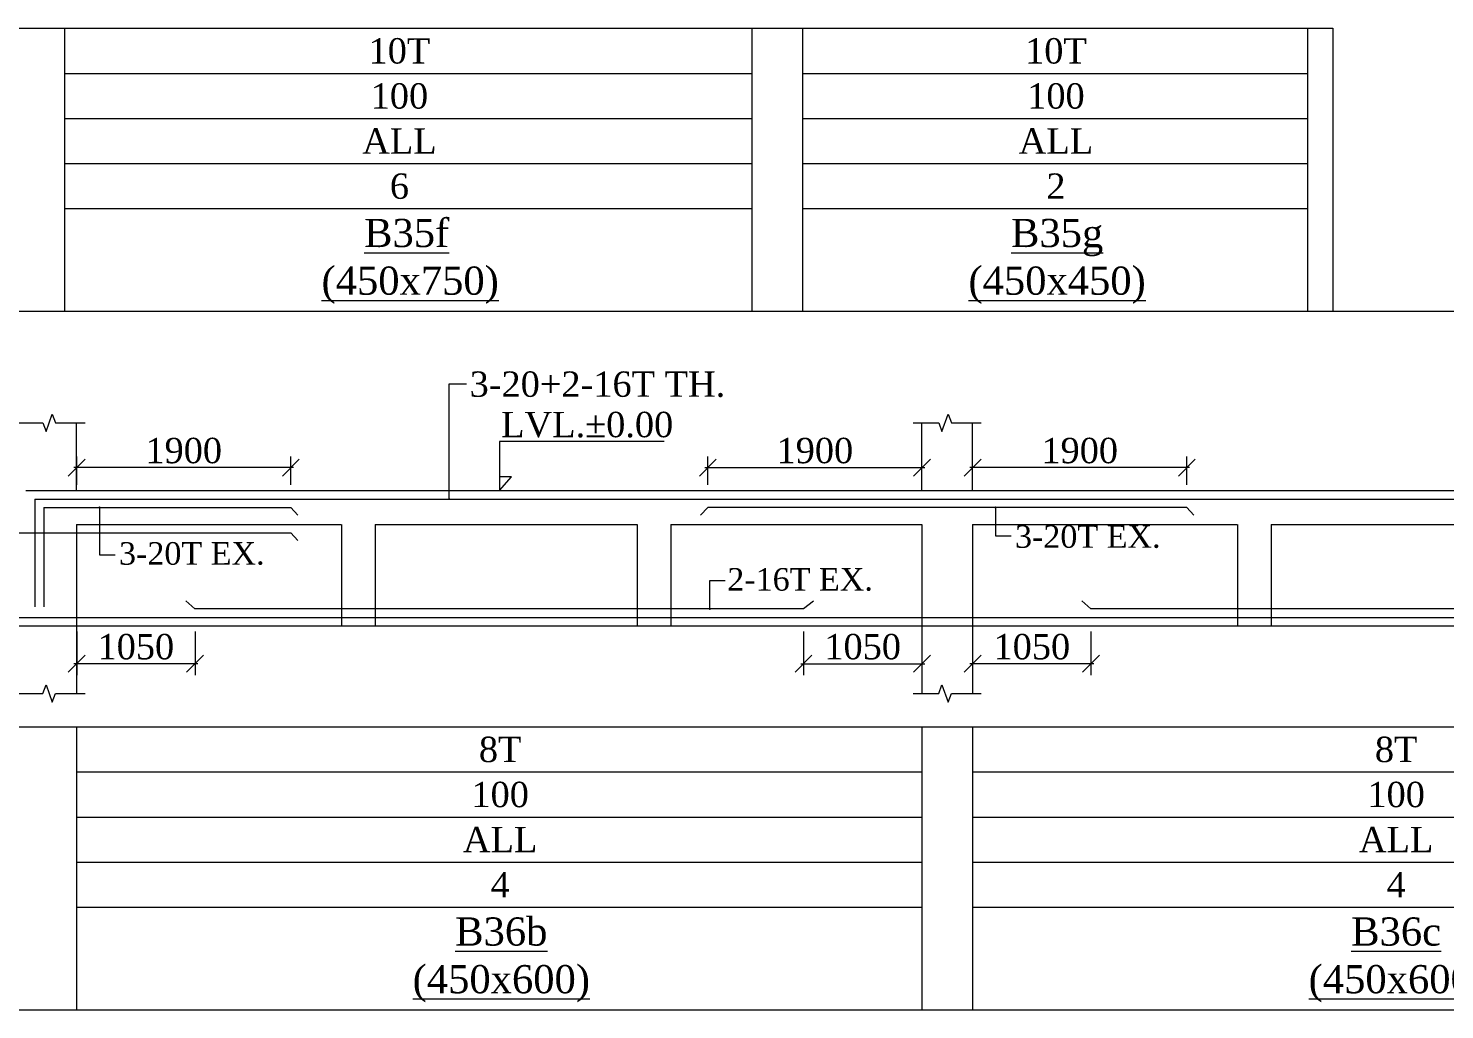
# Model space of a CAD drawing. Header units: millimetres. Extents: x 9781889 to 10654170, y -7832723 to -7608561.
# Drawn here: x 10094307 to 10106874, y -7779480 to -7770773 of the extents above; entities that cross this region are included whole.
import ezdxf
from ezdxf.enums import TextEntityAlignment as Align

# ---------------------------------------------------------------- set-up
doc = ezdxf.new("R2010")
doc.units = ezdxf.units.MM
doc.header["$LTSCALE"] = 10
doc.header["$PDMODE"] = 3
doc.linetypes.add('HIDDEN', pattern=[0.375, 0.25, -0.125])
for name, color, linetype, lineweight in [('LVL', 3, 'Continuous', 0), ('S-CUT OUT LINE', 9, 'Continuous', 0), ('S-DIM L.S.', 7, 'Continuous', 0), ('S-L.S.SECTION', 5, 'Continuous', 0), ('S-L.S.SLAB LINE', 252, 'HIDDEN', 0), ('S-L.S.STEEL', 1, 'Continuous', 9), ('S-SECTION MARK', 7, 'Continuous', 0), ('S-SHEET', 251, 'Continuous', 0), ('S-TEXT', 7, 'Continuous', 0), ('S-TEXT L.S. BEAM NO.', 30, 'Continuous', 0), ('S-TEXT. L.S.', 7, 'Continuous', 0)]:
    doc.layers.add(name, color=color, linetype=linetype, lineweight=lineweight)
doc.styles.add('135', font='arial.ttf', dxfattribs={"width": 0.8, "height": 135})
doc.styles.get("Standard").update_dxf_attribs({"font": 'arial.ttf'})
doc.styles.add('TEXT', font='times.ttf')
doc.dimstyles.new('75', dxfattribs={"dimtxt": 135, "dimasz": 90, "dimexe": 0.1, "dimexo": 0.03, "dimgap": 0.09, "dimtad": 1, "dimdec": 0, "dimzin": 0, "dimdsep": 46, "dimtxsty": '135', "dimblk": 'ARCHTICK', "dimcen": 0.09, "dimclrd": 256, "dimclre": 256, "dimclrt": 256, "dimadec": 0, "dimazin": 0, "dimtfac": 1, "dimtdec": 0, "dimtofl": 0, "dimtmove": 1, "dimatfit": 3, "dimldrblk": 'DOTSMALL', "dimfxl": 1, "dimtolj": 1, "dimtzin": 0, "dimlwd": -1, "dimlwe": -1, "dimarcsym": 0})
doc.dimstyles.new('SETU_1', dxfattribs={"dimtxt": 200, "dimasz": 150, "dimexe": 100, "dimexo": 50, "dimgap": 35, "dimtad": 1, "dimdec": 0, "dimzin": 0, "dimdsep": 46, "dimtxsty": 'Standard', "dimblk": 'OBLIQUE', "dimcen": 150, "dimdle": 25, "dimclrd": 256, "dimclre": 7, "dimclrt": 256, "dimadec": 0, "dimazin": 0, "dimtfac": 1, "dimtdec": 0, "dimtofl": 0, "dimtmove": 1, "dimatfit": 3, "dimfxl": 1, "dimtolj": 1, "dimtzin": 0, "dimlwd": -1, "dimlwe": 5, "dimarcsym": 1})

# ---------------------------------------------------------------- blocks, each defined once
blk = doc.blocks.new('_Oblique')
at = {"color": 0, "linetype": 'ByBlock', "lineweight": -2}
blk.add_line((-0.5, -0.5), (0.5, 0.5), dxfattribs=at)
blk = doc.blocks.new('*D405')
at = {"layer": 'Defpoints', "color": 0, "transparency": 16777216}
for p in [(10094736, -7774671), (10094736, -7774875, 0), (10096636, -7774875, 0)]:
    blk.add_point(p, dxfattribs=at)
at = {"layer": 'S-DIM L.S.', "color": 7, "lineweight": 5, "transparency": 16777216}
for p, q in [((10094736, -7774825), (10094736, -7774571)), ((10096636, -7774825), (10096636, -7774571))]:
    blk.add_line(p, q, dxfattribs=at)
at = {"layer": 'S-DIM L.S.', "transparency": 16777216}
blk.add_line((10096661, -7774671), (10094711, -7774671), dxfattribs=at)
at = {"layer": 'S-DIM L.S.', "transparency": 16777216, "xscale": 150, "yscale": 150, "zscale": 150, "rotation": 180}
blk.add_blockref('_Oblique', (10094736, -7774671), dxfattribs=at)
at = {"layer": 'S-DIM L.S.', "transparency": 16777216, "xscale": 150, "yscale": 150, "zscale": 150}
blk.add_blockref('_Oblique', (10096636, -7774671), dxfattribs=at)
at = {"layer": 'S-DIM L.S.', "transparency": 16777216, "insert": (10095686, -7774521), "char_height": 225, "attachment_point": 5, "style": 'TEXT'}
blk.add_mtext('\\A1;1900', dxfattribs=at)
blk = doc.blocks.new('*D406')
at = {"layer": 'Defpoints', "color": 0, "transparency": 16777216}
for p in [(10101185, -7776075, 0), (10102236, -7776075, 0), (10102236, -7776411)]:
    blk.add_point(p, dxfattribs=at)
at = {"layer": 'S-DIM L.S.', "color": 7, "lineweight": 5, "transparency": 16777216}
for p, q in [((10101185, -7776125), (10101185, -7776511)), ((10102236, -7776125), (10102236, -7776511))]:
    blk.add_line(p, q, dxfattribs=at)
at = {"layer": 'S-DIM L.S.', "transparency": 16777216}
blk.add_line((10101160, -7776411), (10102261, -7776411), dxfattribs=at)
at = {"layer": 'S-DIM L.S.', "transparency": 16777216, "xscale": 150, "yscale": 150, "zscale": 150, "rotation": 180}
blk.add_blockref('_Oblique', (10101185, -7776411), dxfattribs=at)
at = {"layer": 'S-DIM L.S.', "transparency": 16777216, "xscale": 150, "yscale": 150, "zscale": 150}
blk.add_blockref('_Oblique', (10102236, -7776411), dxfattribs=at)
at = {"layer": 'S-DIM L.S.', "transparency": 16777216, "insert": (10101710, -7776261), "char_height": 225, "attachment_point": 5, "style": 'TEXT'}
blk.add_mtext('\\A1;1050', dxfattribs=at)
blk = doc.blocks.new('*D407')
at = {"layer": 'Defpoints', "color": 0, "transparency": 16777216}
for p in [(10094736, -7776075, 0), (10095786, -7776075, 0), (10094736, -7776411)]:
    blk.add_point(p, dxfattribs=at)
at = {"layer": 'S-DIM L.S.', "color": 7, "lineweight": 5, "transparency": 16777216}
for p, q in [((10094736, -7776125), (10094736, -7776511)), ((10095786, -7776125), (10095786, -7776511))]:
    blk.add_line(p, q, dxfattribs=at)
at = {"layer": 'S-DIM L.S.', "transparency": 16777216}
blk.add_line((10095811, -7776411), (10094711, -7776411), dxfattribs=at)
at = {"layer": 'S-DIM L.S.', "transparency": 16777216, "xscale": 150, "yscale": 150, "zscale": 150, "rotation": 180}
blk.add_blockref('_Oblique', (10094736, -7776411), dxfattribs=at)
at = {"layer": 'S-DIM L.S.', "transparency": 16777216, "xscale": 150, "yscale": 150, "zscale": 150}
blk.add_blockref('_Oblique', (10095786, -7776411), dxfattribs=at)
at = {"layer": 'S-DIM L.S.', "transparency": 16777216, "insert": (10095261, -7776261), "char_height": 225, "attachment_point": 5, "style": 'TEXT'}
blk.add_mtext('\\A1;1050', dxfattribs=at)
blk = doc.blocks.new('_ArchTick')
at = {"color": 0, "linetype": 'ByBlock', "const_width": 0.15}
blk.add_lwpolyline([(-0.5, -0.5), (0.5, 0.5)], dxfattribs=at)
blk = doc.blocks.new('*D408')
at = {"layer": 'Defpoints', "color": 0, "transparency": 16777216}
for p in [(10102236, -7774671), (10100336, -7774875, 0), (10102236, -7774875, 0)]:
    blk.add_point(p, dxfattribs=at)
at = {"layer": 'S-DIM L.S.', "color": 7, "lineweight": 5, "transparency": 16777216}
for p, q in [((10100336, -7774825), (10100336, -7774571)), ((10102236, -7774825), (10102236, -7774571))]:
    blk.add_line(p, q, dxfattribs=at)
at = {"layer": 'S-DIM L.S.', "transparency": 16777216}
blk.add_line((10100311, -7774671), (10102261, -7774671), dxfattribs=at)
at = {"layer": 'S-DIM L.S.', "transparency": 16777216, "xscale": 150, "yscale": 150, "zscale": 150, "rotation": 180}
blk.add_blockref('_Oblique', (10100336, -7774671), dxfattribs=at)
at = {"layer": 'S-DIM L.S.', "transparency": 16777216, "xscale": 150, "yscale": 150, "zscale": 150}
blk.add_blockref('_Oblique', (10102236, -7774671), dxfattribs=at)
at = {"layer": 'S-DIM L.S.', "transparency": 16777216, "insert": (10101286, -7774521), "char_height": 225, "attachment_point": 5, "style": 'TEXT'}
blk.add_mtext('\\A1;1900', dxfattribs=at)
blk = doc.blocks.new('*D409')
at = {"layer": 'Defpoints', "color": 0, "transparency": 16777216}
for p in [(10102686, -7774671), (10102686, -7774875, 0), (10104586, -7774875, 0)]:
    blk.add_point(p, dxfattribs=at)
at = {"layer": 'S-DIM L.S.', "color": 7, "lineweight": 5, "transparency": 16777216}
for p, q in [((10102686, -7774825), (10102686, -7774571)), ((10104586, -7774825), (10104586, -7774571))]:
    blk.add_line(p, q, dxfattribs=at)
at = {"layer": 'S-DIM L.S.', "transparency": 16777216}
blk.add_line((10104611, -7774671), (10102661, -7774671), dxfattribs=at)
at = {"layer": 'S-DIM L.S.', "transparency": 16777216, "xscale": 150, "yscale": 150, "zscale": 150, "rotation": 180}
blk.add_blockref('_Oblique', (10102686, -7774671), dxfattribs=at)
at = {"layer": 'S-DIM L.S.', "transparency": 16777216, "xscale": 150, "yscale": 150, "zscale": 150}
blk.add_blockref('_Oblique', (10104586, -7774671), dxfattribs=at)
at = {"layer": 'S-DIM L.S.', "transparency": 16777216, "insert": (10103636, -7774521), "char_height": 225, "attachment_point": 5, "style": 'TEXT'}
blk.add_mtext('\\A1;1900', dxfattribs=at)
blk = doc.blocks.new('*D419')
at = {"layer": 'Defpoints', "color": 0, "transparency": 16777216}
for p in [(10102686, -7776075, 0), (10103736, -7776075, 0), (10102686, -7776411)]:
    blk.add_point(p, dxfattribs=at)
at = {"layer": 'S-DIM L.S.', "color": 7, "lineweight": 5, "transparency": 16777216}
for p, q in [((10102686, -7776125), (10102686, -7776511)), ((10103736, -7776125), (10103736, -7776511))]:
    blk.add_line(p, q, dxfattribs=at)
at = {"layer": 'S-DIM L.S.', "transparency": 16777216}
blk.add_line((10103761, -7776411), (10102661, -7776411), dxfattribs=at)
at = {"layer": 'S-DIM L.S.', "transparency": 16777216, "xscale": 150, "yscale": 150, "zscale": 150, "rotation": 180}
blk.add_blockref('_Oblique', (10102686, -7776411), dxfattribs=at)
at = {"layer": 'S-DIM L.S.', "transparency": 16777216, "xscale": 150, "yscale": 150, "zscale": 150}
blk.add_blockref('_Oblique', (10103736, -7776411), dxfattribs=at)
at = {"layer": 'S-DIM L.S.', "transparency": 16777216, "insert": (10103211, -7776261), "char_height": 225, "attachment_point": 5, "style": 'TEXT'}
blk.add_mtext('\\A1;1050', dxfattribs=at)

msp = doc.modelspace()

# ---------------------------------------------------------------- linework, layer by layer
at = {"layer": 'LVL', "linetype": 'Continuous', "elevation": 0}
msp.add_lwpolyline([(10099947.8, -7774439.5), (10098486.5, -7774439.5), (10098486.5, -7774874.6), (10098594.7, -7774752.5), (10098486.5, -7774752.5)], dxfattribs=at)
at = {"layer": 'S-CUT OUT LINE', "color": 5, "elevation": 0}
for points in [[(10094207.3, -7774274.6), (10094435.9, -7774274.6), (10094463.9, -7774351.4), (10094519.9, -7774197.7), (10094547.8, -7774274.6), (10094810.6, -7774274.6)], [(10102157.3, -7774274.6), (10102385.9, -7774274.6), (10102413.9, -7774351.4), (10102469.9, -7774197.7), (10102497.8, -7774274.6), (10102760.6, -7774274.6)], [(10094207.3, -7776674.6), (10094435.9, -7776674.6), (10094463.9, -7776597.7), (10094519.9, -7776751.4), (10094547.8, -7776674.6), (10094810.6, -7776674.6)], [(10102157.3, -7776674.6), (10102385.9, -7776674.6), (10102413.9, -7776597.7), (10102469.9, -7776751.4), (10102497.8, -7776674.6), (10102760.6, -7776674.6)]]:
    msp.add_lwpolyline(points, dxfattribs=at)
at = {"layer": 'S-L.S.SECTION'}
for p, q in [((10094735.6, -7774874.6, 0), (10094735.6, -7774274.6, 0)), ((10102235.6, -7774874.6, 0), (10102235.6, -7774274.6, 0)), ((10102685.6, -7774874.6, 0), (10102685.6, -7774274.6, 0)), ((10094285.6, -7774874.6, 0), (10136589.4, -7774874.6, 0)), ((10088842.9, -7776074.6, 0), (10136589.4, -7776074.6, 0)), ((10094735.6, -7776074.6, 0), (10094735.6, -7776674.6, 0)), ((10102235.6, -7776074.6, 0), (10102235.6, -7776674.6, 0)), ((10102685.6, -7776074.6, 0), (10102685.6, -7776674.6, 0))]:
    msp.add_line(p, q, dxfattribs=at)
at = {"layer": 'S-L.S.SLAB LINE', "ltscale": 0.3}
for p, q in [((10094735.6, -7775174.6, 0), (10094735.6, -7776074.6, 0)), ((10094735.6, -7775174.6, 0), (10097085.6, -7775174.6, 0)), ((10097085.6, -7775174.6, 0), (10097085.6, -7776074.6, 0)), ((10097385.6, -7775174.6, 0), (10099708.7, -7775174.6, 0)), ((10097385.6, -7775174.6, 0), (10097385.6, -7776074.6, 0)), ((10099708.7, -7775174.6, 0), (10099708.7, -7776074.6, 0)), ((10100008.7, -7775174.6, 0), (10102235.6, -7775174.6, 0)), ((10100008.7, -7775174.6, 0), (10100008.7, -7776074.6, 0)), ((10102235.6, -7775174.6, 0), (10102235.6, -7776074.6, 0)), ((10102685.6, -7775174.6, 0), (10105035.6, -7775174.6, 0)), ((10102685.6, -7775174.6, 0), (10102685.6, -7776074.6, 0)), ((10105035.6, -7775174.6, 0), (10105035.6, -7776074.6, 0)), ((10105335.6, -7775174.6, 0), (10107535.6, -7775174.6, 0)), ((10105335.6, -7775174.6, 0), (10105335.6, -7776074.6, 0))]:
    msp.add_line(p, q, dxfattribs=at)
at = {"layer": 'S-L.S.STEEL'}
for p, q in [((10094363.8, -7774949.6, 0), (10136589.4, -7774949.6, 0)), ((10094363.8, -7774949.6, 0), (10094363.8, -7775907.5, 0)), ((10094444.7, -7775024.6, 0), (10094444.7, -7775907.5, 0)), ((10104585.6, -7775024.6, 0), (10104648.8, -7775091.4, 0)), ((10088913.8, -7775999.6, 0), (10136589.4, -7775999.6, 0))]:
    msp.add_line(p, q, dxfattribs=at)
at = {"layer": 'S-L.S.STEEL', "elevation": 0}
for points in [[(10101274.9, -7775856.3), (10101185.4, -7775924.6), (10095785.7, -7775924.6), (10095703.7, -7775853.8)], [(10109224.9, -7775856.3), (10109135.4, -7775924.6), (10103735.6, -7775924.6), (10103653.6, -7775853.8)]]:
    msp.add_lwpolyline(points, dxfattribs=at)
at = {"layer": 'S-L.S.STEEL'}
for points in [[(10094444.7, -7775024.6, 0), (10096635.6, -7775024.6, 0), (10096698.8, -7775091.4, 0)], [(10104585.6, -7775024.6, 0), (10100335.6, -7775024.6, 0), (10100272.4, -7775091.4, 0)], [(10088988.8, -7775249.6, 0), (10096635.6, -7775249.6, 0), (10096698.8, -7775316.4, 0)]]:
    msp.add_polyline3d(points, dxfattribs=at)
at = {"layer": 'S-SHEET'}
for p, q in [((10088842.9, -7770773.4, 0), (10105882.9, -7770773.4, 0)), ((10094627, -7770773.4, 0), (10094627, -7773282.7, 0)), ((10100727, -7770773.4, 0), (10100727, -7773282.7, 0)), ((10101177, -7770773.4, 0), (10101177, -7773282.7, 0)), ((10105657, -7770773.4, 0), (10105657, -7773282.7, 0)), ((10105882.9, -7770773.4, 0), (10105882.9, -7773282.7, 0)), ((10094627, -7771173.4, 0), (10100727, -7771173.4, 0)), ((10101177, -7771173.4, 0), (10105657, -7771173.4, 0)), ((10094627, -7771573.4, 0), (10100727, -7771573.4, 0)), ((10101177, -7771573.4, 0), (10105657, -7771573.4, 0)), ((10094627, -7771973.4, 0), (10100727, -7771973.4, 0)), ((10101177, -7771973.4, 0), (10105657, -7771973.4, 0)), ((10094627, -7772373.4, 0), (10100727, -7772373.4, 0)), ((10101177, -7772373.4, 0), (10105657, -7772373.4, 0)), ((10086789.8, -7773282.7), (10138124, -7773282.7)), ((10088842.9, -7773282.7, 0), (10105882.9, -7773282.7, 0)), ((10088842.9, -7776971.1, 0), (10136589.4, -7776971.1, 0)), ((10094735.6, -7776971.1, 0), (10094735.6, -7779480.3, 0)), ((10102235.6, -7776971.1, 0), (10102235.6, -7779480.3, 0)), ((10102685.6, -7776971.1, 0), (10102685.6, -7779480.3, 0)), ((10094735.6, -7777371.1, 0), (10102235.6, -7777371.1, 0)), ((10102685.6, -7777371.1, 0), (10110185.6, -7777371.1, 0)), ((10094735.6, -7777771.1, 0), (10102235.6, -7777771.1, 0)), ((10102685.6, -7777771.1, 0), (10110185.6, -7777771.1, 0)), ((10094735.6, -7778171.1, 0), (10102235.6, -7778171.1, 0)), ((10102685.6, -7778171.1, 0), (10110185.6, -7778171.1, 0)), ((10094735.6, -7778571.1, 0), (10102235.6, -7778571.1, 0)), ((10102685.6, -7778571.1, 0), (10110185.6, -7778571.1, 0)), ((10086789.8, -7779480.3), (10138124, -7779480.3)), ((10088842.9, -7779480.3, 0), (10136589.4, -7779480.3, 0))]:
    msp.add_line(p, q, dxfattribs=at)

# ---------------------------------------------------------------- texts
at = {"layer": 'LVL', "style": 'TEXT'}
msp.add_text('LVL.%%P0.00', height=225, dxfattribs=at).set_placement((10098502.3, -7774401.1, 0))
at = {"layer": 'S-TEXT', "linetype": 'ByBlock', "style": 'TEXT'}
for s, p in [('10T', (10097599.8, -7770973.4, 0)), ('10T', (10103425.1, -7770973.4, 0)), ('100', (10097599.8, -7771373.4, 0)), ('100', (10103425.1, -7771373.4, 0)), ('ALL', (10097599.8, -7771773.4, 0)), ('ALL', (10103425.1, -7771773.4, 0)), ('6', (10097599.8, -7772173.4, 0)), ('2', (10103425.1, -7772173.4, 0)), ('8T', (10098493.6, -7777171.1, 0)), ('8T', (10106443.6, -7777171.1, 0)), ('100', (10098493.6, -7777571.1, 0)), ('100', (10106443.6, -7777571.1, 0)), ('ALL', (10098493.6, -7777971.1, 0)), ('ALL', (10106443.6, -7777971.1, 0)), ('4', (10098493.6, -7778371.1, 0)), ('4', (10106443.6, -7778371.1, 0))]:
    msp.add_text(s, height=225, dxfattribs=at).set_placement(p, align=Align.MIDDLE_CENTER)
at = {"layer": 'S-TEXT L.S. BEAM NO.', "color": 230, "linetype": 'ByBlock', "style": 'TEXT'}
for s, p in [('%%UB35f', (10097286.3, -7772714.1, 0)), ('%%U(450x750)', (10096908.8, -7773137.1, 0))]:
    msp.add_text(s, height=250, dxfattribs=at).set_placement(p)
at = {"layer": 'S-TEXT L.S. BEAM NO.', "color": 145, "linetype": 'ByBlock', "style": 'TEXT'}
for s, p in [('%%UB35g', (10103026.3, -7772714.1, 0)), ('%%U(450x450)', (10102648.8, -7773137.1, 0))]:
    msp.add_text(s, height=250, dxfattribs=at).set_placement(p)
at = {"layer": 'S-TEXT L.S. BEAM NO.', "color": 140, "linetype": 'ByBlock', "style": 'TEXT'}
for s, p in [('%%UB36b', (10098094.8, -7778911.7, 0)), ('%%UB36c', (10106044.8, -7778911.7, 0)), ('%%U(450x600)', (10097717.4, -7779334.7, 0)), ('%%U(450x600)', (10105667.4, -7779334.7, 0))]:
    msp.add_text(s, height=250, dxfattribs=at).set_placement(p)
at = {"layer": 'S-TEXT. L.S.', "style": 'TEXT'}
for s, height, p in [('3-20+2-16T TH.', 225, (10098222.6, -7774042.6, 0)), ('3-20T EX.', 200, (10103061.4, -7775382.1, 0)), ('3-20T EX.', 200, (10095111.4, -7775532.4, 0)), ('2-16T EX.', 200, (10100508.6, -7775762.5, 0))]:
    msp.add_text(s, height=height, dxfattribs=at).set_placement(p)

# ---------------------------------------------------------------- dimensions: what is measured, and where the dimension line sits
at = {"layer": 'S-DIM L.S.'}
for base, p1, p2, picture, middle in [((10094735.6, -7774670.7, 0), (10096635.6, -7774874.6, 0), (10094735.6, -7774874.6, 0), '*D405', (10095685.6, -7774521, 0)), ((10102685.6, -7774670.7, 0), (10104585.6, -7774874.6, 0), (10102685.6, -7774874.6, 0), '*D409', (10103635.6, -7774521, 0)), ((10094735.6, -7776410.6, 0), (10095785.7, -7776074.6, 0), (10094735.6, -7776074.6, 0), '*D407', (10095260.6, -7776261.2, 0)), ((10102685.5, -7776410.6, 0), (10103735.6, -7776074.6, 0), (10102685.5, -7776074.6, 0), '*D419', (10103210.6, -7776261.2, 0))]:
    dim = msp.add_linear_dim(base=base, p1=p1, p2=p2, dimstyle='SETU_1', override={"dimtxt": 225, "dimtxsty": 'TEXT'}, dxfattribs=at)
    dim.commit()
    dim.dimension.update_dxf_attribs({"geometry": picture, "text_midpoint": middle})
for base, p1, p2, picture, middle in [((10102235.6, -7774670.7, 0), (10100335.6, -7774874.6, 0), (10102235.6, -7774874.6, 0), '*D408', (10101285.6, -7774521, 0)), ((10102235.6, -7776410.6, 0), (10101185.4, -7776074.6, 0), (10102235.6, -7776074.6, 0), '*D406', (10101710.5, -7776261.2, 0))]:
    dim = msp.add_linear_dim(base=base, p1=p1, p2=p2, angle=180, dimstyle='SETU_1', override={"dimtxt": 225, "dimtxsty": 'TEXT'}, dxfattribs=at)
    dim.commit()
    dim.dimension.update_dxf_attribs({"geometry": picture, "text_midpoint": middle})

# ---------------------------------------------------------------- leaders
at = {"layer": 'S-SECTION MARK'}
for points in [[(10098040.9, -7774949.6, 0), (10098040.9, -7773927.5, 0), (10098193.5, -7773927.5, 0)], [(10094937.4, -7775024.6, 0), (10094937.4, -7775443.4, 0), (10095076.7, -7775443.4, 0)], [(10102887.4, -7775024.6, 0), (10102887.4, -7775276.9, 0), (10103026.7, -7775276.9, 0)], [(10100354.7, -7775924.6, 0), (10100354.7, -7775672.2, 0), (10100490.1, -7775672.2, 0)]]:
    msp.add_leader(points, dimstyle='75', override={"dimasz": 75}, dxfattribs=at)

doc.saveas('drawing.dxf')
